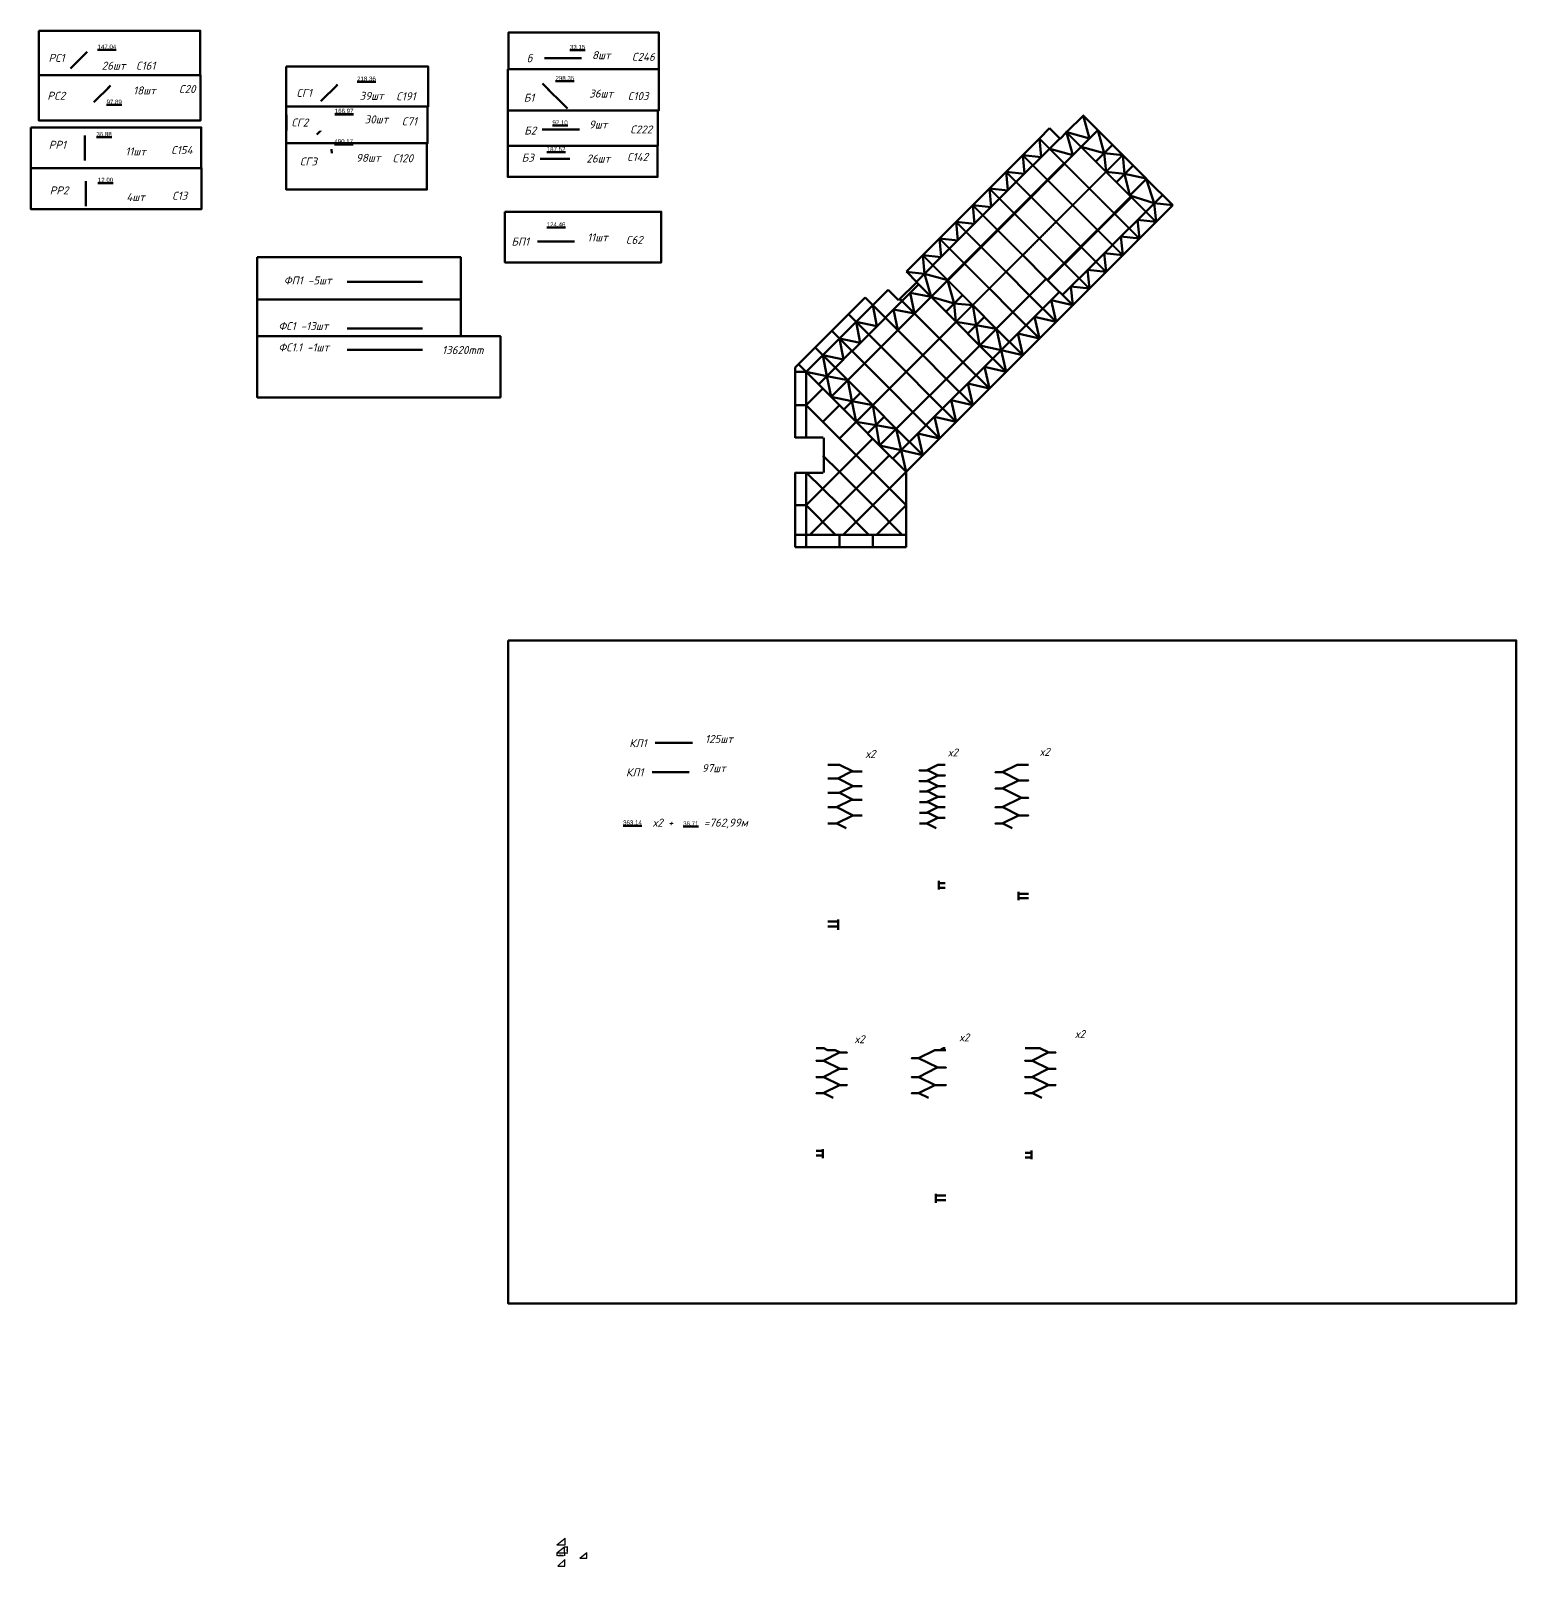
# Model space of a CAD drawing. Header units: millimetres. Extents: x -183179 to 204157, y -1110792 to 117883.
# Drawn here: x -158916 to 197437, y -1110792 to -742421 of the extents above; entities that cross this region are included whole.
import ezdxf
from ezdxf.enums import TextEntityAlignment as Align

# ---------------------------------------------------------------- set-up
doc = ezdxf.new("R2010")
doc.units = ezdxf.units.MM
doc.linetypes.add('JIS_08_11', pattern=[12.8, 11, -0.6, 0.6, -0.6])
for name, color, linetype, lineweight in [('#Dimensions', 7, 'Continuous', 9), ('P', 7, 'Continuous', 50), ('Б', 7, 'Continuous', 50), ('ЛК', 1, 'Continuous', 50), ('Ф', 7, 'JIS_08_11', 140)]:
    doc.layers.add(name, color=color, linetype=linetype, lineweight=lineweight)
doc.layers.add('К', color=7, linetype='Continuous')
doc.styles.get("Standard").update_dxf_attribs({"font": 'arial.ttf'})
doc.styles.add('STEP PR', font='isocpeui.ttf')
doc.dimstyles.new('ISO-25', dxfattribs={"dimtxt": 2.5, "dimasz": 2.5, "dimexe": 1.25, "dimexo": 0.625, "dimtad": 1, "dimtxsty": 'Standard', "dimcen": 2.5, "dimadec": 0, "dimazin": 0, "dimtfac": 1, "dimtmove": 0, "dimatfit": 3, "dimfxl": 1, "dimarcsym": 0})

# ---------------------------------------------------------------- blocks, each defined once
blk = doc.blocks.new('*D3')
at = {"color": 0, "lineweight": -2, "transparency": 16777216}
for p, q in [((-32700, -1107617), (-32700, -1108310)), ((-32450, -1108185), (-31150, -1108185)), ((-30900, -1107617), (-30900, -1108310))]:
    blk.add_line(p, q, dxfattribs=at)
at = {"color": 0, "transparency": 16777216}
for points in [[(-32450, -1108143), (-32450, -1108227), (-32700, -1108185)], [(-31150, -1108143), (-31150, -1108227), (-30900, -1108185)]]:
    blk.add_solid(points, dxfattribs=at)
at = {"layer": 'Defpoints', "color": 0, "transparency": 16777216}
for p in [(-32700, -1107554), (-30900, -1107554), (-30900, -1108185)]:
    blk.add_point(p, dxfattribs=at)
at = {"color": 0, "transparency": 16777216, "insert": (-31800, -1107995), "char_height": 250, "attachment_point": 5}
blk.add_mtext('1800', dxfattribs=at)
blk = doc.blocks.new('*D4')
at = {"color": 0, "lineweight": -2, "transparency": 16777216}
for p, q in [((-30837, -1106154), (-30101, -1106154)), ((-30837, -1107554), (-30101, -1107554)), ((-30226, -1106404), (-30226, -1107304))]:
    blk.add_line(p, q, dxfattribs=at)
at = {"color": 0, "transparency": 16777216}
for points in [[(-30268, -1106404), (-30185, -1106404), (-30226, -1106154)], [(-30268, -1107304), (-30185, -1107304), (-30226, -1107554)]]:
    blk.add_solid(points, dxfattribs=at)
at = {"layer": 'Defpoints', "color": 0, "transparency": 16777216}
for p in [(-30900, -1106154), (-30900, -1107554), (-30226, -1107554)]:
    blk.add_point(p, dxfattribs=at)
at = {"color": 0, "transparency": 16777216, "insert": (-30417, -1106854), "char_height": 250, "attachment_point": 5, "rotation": 90}
blk.add_mtext('1400', dxfattribs=at)

msp = doc.modelspace()

# ---------------------------------------------------------------- linework, layer by layer
for points in [[(-32675.444, -1105655.227), (-30737.444, -1105655.227), (-30737.444, -1104055.227)], [(-32675.444, -1105655.227), (-30737.444, -1104055.227)], [(-32699.671, -1107554.435), (-30899.671, -1107554.435), (-30899.671, -1106154.435)], [(-32699.671, -1107554.435), (-30899.671, -1106154.435)], [(-27158.23, -1108860.743), (-25488.23, -1108860.743), (-25488.23, -1107460.743)], [(-27158.23, -1108860.743), (-25488.23, -1107460.743)], [(-32503.272, -1110791.758), (-30826.272, -1110791.758), (-30826.272, -1109141.758)], [(-32503.272, -1110791.758), (-30826.272, -1109141.758)]]:
    msp.add_lwpolyline(points)
at = {"layer": 'P', "color": 71}
for points in [[(-90270.013, -767311.833), (-86275.528, -763316.012)], [(83051.1, -768274.807), (85499.78, -765830.31)], [(79051.929, -772273.924), (83052.059, -768273.848)], [(75053.044, -776272.755), (79053.174, -772272.679)], [(71057.464, -780273.025), (75057.594, -776272.949)], [(67057.545, -784272.89), (71057.675, -780272.814)], [(63056.362, -788269.572), (67056.492, -784269.496)], [(111049.492, -788275.536), (115049.622, -784275.46)], [(59057.518, -792268.362), (63057.648, -788268.286)], [(107046.448, -792270.673), (111046.578, -788270.597)], [(55059.458, -796266.179), (59059.588, -792266.103)], [(103046.529, -796270.538), (107046.659, -792270.462)], [(55057.864, -796268.124), (51133.458, -800192.603)], [(99046.61, -800270.823), (103046.74, -796270.747)], [(95058.01, -804257.461), (99058.14, -800257.385)], [(43051.197, -808262.837), (46745.335, -804574.783)], [(91058.091, -808257.326), (95058.221, -804257.249)], [(39051.067, -812262.913), (43051.197, -808262.837)], [(87058.172, -812257.61), (91058.302, -808257.534)], [(35068.536, -816257.264), (39068.666, -812257.188)], [(83058.084, -816257.305), (87058.214, -812257.229)], [(31068.617, -820257.129), (35068.747, -816257.053)], [(79058.165, -820257.17), (83058.295, -816257.094)], [(27068.698, -824257.413), (31068.828, -820257.337)], [(75058.247, -824257.455), (79058.377, -820257.379)], [(71054.123, -828254.187), (75054.253, -824254.111)], [(67054.204, -832254.052), (71054.334, -828253.976)], [(63054.285, -836254.337), (67054.415, -832254.261)], [(59059.87, -840255.069), (63060, -836254.993)], [(55059.951, -844254.934), (59060.081, -840254.858)], [(51060.032, -848255.219), (55060.162, -844255.143)]]:
    msp.add_lwpolyline(points, dxfattribs=at)
at = {"layer": 'P', "color": 246}
for points in [[(85500.101, -765827.367), (88010.16, -768337.766)], [(89558.858, -766789.336), (93665.399, -762682.365)], [(89553.419, -766777.561), (88013.334, -768334.557)], [(53642.922, -802705.058), (49255.249, -807085.506)], [(51133.458, -800192.603), (53641.618, -802704.9)], [(46745.335, -804574.783), (49255.394, -807085.182)], [(31318.267, -844304.314), (31318.267, -848404.314)]]:
    msp.add_lwpolyline(points, dxfattribs=at)
at = {"layer": 'P', "color": 120}
for points in [[(93559.804, -762787.963), (95048.776, -768279.69)], [(83051.1, -768274.807), (83494.307, -772712.731)], [(89505.961, -766841.922), (91052.813, -772276.05)], [(89618.239, -766729.642), (95051.254, -768280.398)], [(97041.005, -766276.58), (98580.944, -771806.154)], [(-86790.942, -770846.608), (-86418.286, -775200.69)], [(79049.655, -772288.791), (83488.943, -772718.111)], [(79050.97, -772274.883), (79494.177, -776712.807)], [(91053.891, -772279.837), (85507.54, -770725.62)], [(93052.978, -770280.489), (98586.113, -771807.58)], [(98580.944, -771806.154), (99046.828, -776271.918)], [(98586.113, -771807.58), (103046.706, -772274.848)], [(103049.167, -772277.347), (103496.013, -776755.106)], [(75049.525, -776288.867), (79488.813, -776718.187)], [(75056.635, -776273.908), (75499.841, -780711.832)], [(99047.08, -776274.331), (103471.729, -776748.652)], [(103493.63, -776751), (108685.306, -777912.424)], [(103496.013, -776755.106), (104698.019, -781927.27)], [(71055.189, -780287.893), (75494.478, -780717.212)], [(71056.505, -780273.984), (71499.711, -784711.908)], [(110601.983, -783827.929), (108686.696, -777920.664)], [(67055.059, -784287.969), (71494.348, -784717.288)], [(67056.797, -784273.638), (67500.003, -788711.561)], [(110601.983, -783827.929), (104699.06, -781931.748)], [(110603.292, -783828.912), (115041.011, -784274.17)], [(111044.535, -788272.422), (110603.328, -783829.274)], [(63055.351, -788287.622), (67494.64, -788716.941)], [(63056.797, -788271.401), (63500.003, -792709.324)], [(106604.157, -787827.567), (111041.876, -788272.825)], [(107045.4, -792271.076), (106604.193, -787827.929)], [(102602.973, -791826.487), (107040.691, -792271.745)], [(103044.216, -796269.997), (102603.009, -791826.849)], [(59055.351, -792285.385), (63494.64, -792714.704)], [(59058.629, -792267.062), (59501.836, -796704.986)], [(55057.184, -796281.047), (59496.473, -796710.366)], [(55058.711, -796266.927), (55501.917, -800704.851)], [(98604.103, -795825.411), (103041.822, -796270.669)], [(99045.346, -800268.92), (98604.139, -795825.773)], [(51057.265, -800280.911), (55496.554, -800710.231)], [(55502.533, -800708.4), (57060.734, -806264.019)], [(55502.56, -800708.373), (61052.795, -802285.647)], [(62610.977, -807822.34), (61038.035, -802270.876)], [(94606.367, -799823.147), (99044.086, -800268.405)], [(95047.61, -804266.657), (94606.403, -799823.509)], [(53055.593, -810265.192), (52059.108, -805263.491)], [(57064.227, -806244.15), (52059.47, -805263.127)], [(62610.95, -807822.367), (57056.548, -806259.83)], [(90609.8, -803822.404), (95047.518, -804267.663)], [(91051.043, -808265.914), (90609.836, -803822.766)], [(43084.162, -808255.909), (44058.29, -813262.013)], [(49058.266, -814265.237), (48061.78, -809263.536)], [(53066.9, -810244.195), (48062.143, -809263.172)], [(63034.97, -812267.967), (62609.115, -807828.344)], [(67052.076, -808269.655), (62614.499, -807822.985)], [(67051.079, -808256.755), (67875.814, -813076.704)], [(85880.815, -807090.099), (87053.621, -812258.709)], [(85881.382, -807092.598), (91049.902, -808265.796)], [(39058.687, -812255.051), (44058.29, -813262.013)], [(39089.678, -812254.838), (40063.806, -817260.942)], [(63051.109, -812257.274), (67871.52, -813079.307)], [(67875.814, -813076.704), (68700.548, -817896.654)], [(67876.401, -813080.14), (72695.516, -813909.737)], [(72720.179, -813920.672), (73885.532, -819085.841)], [(81877.064, -811086.375), (83049.87, -816254.985)], [(81877.631, -811088.874), (87046.151, -812262.072)], [(35064.204, -816253.979), (40063.806, -817260.942)], [(35094.285, -816255.004), (36068.414, -821261.107)], [(77872.459, -815077.301), (79045.265, -820245.911)], [(77873.026, -815079.8), (83041.546, -816252.998)], [(31068.811, -820254.145), (36068.414, -821261.107)], [(31068.828, -820257.337), (32064.967, -825254.01)], [(68715.803, -817905.969), (73882.684, -819086.37)], [(73885.532, -819085.841), (75058.338, -824254.451)], [(73886.099, -819088.34), (79054.619, -820261.538)], [(27068.698, -824261.187), (32064.95, -825259.434)], [(69885.248, -823085.693), (71058.055, -828254.302)], [(69885.815, -823088.191), (75054.336, -824261.39)], [(32066.175, -825260.66), (37061.791, -826262.084)], [(32066.175, -825260.66), (33062.314, -830257.332)], [(37063.902, -826250.581), (38060.041, -831247.253)], [(65885.221, -827085.693), (67058.028, -832254.302)], [(65885.788, -827088.191), (71054.309, -828261.39)], [(33063.772, -830254.43), (38060.024, -831252.678)], [(38061.249, -831253.903), (43056.865, -832255.327)], [(38061.249, -831253.903), (39057.388, -836250.575)], [(43064.58, -832256.837), (43889.315, -837076.787)], [(61887.553, -831083.388), (63060.359, -836251.998)], [(61888.12, -831085.887), (67056.64, -832259.085)], [(57889.547, -835081.152), (59062.353, -840249.761)], [(57890.114, -835083.65), (63058.635, -836256.848)], [(39064.61, -836257.356), (43885.021, -837079.39)], [(43889.315, -837076.787), (44714.049, -841896.736)], [(43889.903, -837080.222), (48709.017, -837909.819)], [(48718.425, -837911.439), (49883.777, -843076.609)], [(53889.669, -839080.949), (55062.475, -844249.559)], [(53890.236, -839083.448), (59058.756, -840256.646)], [(44714.049, -841896.736), (49880.929, -843077.137)], [(49885.303, -843078.136), (51058.109, -848246.746)], [(49885.87, -843080.635), (55054.391, -844253.833)]]:
    msp.add_lwpolyline(points, dxfattribs=at)
at = {"layer": 'P', "color": 191}
for points in [[(85490.137, -770718.317), (87938.817, -768273.82)], [(93042.363, -770275.744), (97041.005, -766276.58)], [(96639.22, -773717.778), (100637.863, -769718.614)], [(81521.642, -774701.884), (85520.285, -770702.719)], [(89076.38, -774257.606), (93075.022, -770258.441)], [(77505.164, -778708.599), (81503.806, -774709.434)], [(101506.085, -778738.804), (105504.727, -774739.64)], [(73500.059, -782708.19), (77498.701, -778709.025)], [(69475.8, -786704.661), (73474.442, -782705.497)], [(108600.328, -785841.367), (112598.97, -781842.202)], [(65479.849, -790701.318), (69478.491, -786702.154)], [(104601.174, -789850.476), (108599.816, -785851.311)], [(61474.589, -794700.684), (65473.231, -790701.519)], [(100615.86, -793822.974), (104614.502, -789823.81)], [(57476.048, -798690.034), (61474.69, -794690.869)], [(96647.066, -797794.247), (100645.709, -793795.082)], [(53618.808, -802547.025), (57617.45, -798547.861)], [(92727.555, -801729.338), (96726.197, -797730.174)], [(88598.306, -805815.337), (92596.948, -801816.172)], [(50061.669, -807278.121), (54060.311, -803278.957)], [(60703.787, -809781.493), (64702.429, -805782.328)], [(83865.048, -809068.119), (87863.69, -805068.955)], [(46057.9, -811307.181), (50056.542, -807308.017)], [(79846.075, -813071.704), (83844.717, -809072.54)], [(42098.114, -815284.133), (46096.757, -811284.969)], [(65902.149, -815076.604), (69900.791, -811077.44)], [(75872.43, -817072.218), (79871.072, -813073.054)], [(38094.325, -819262.659), (42092.968, -815263.494)], [(71903.375, -821062.884), (75902.017, -817063.72)], [(34078.078, -823254.14), (38076.72, -819254.975)], [(67883.99, -825062.563), (71882.632, -821063.399)], [(30066.325, -827260.771), (34064.967, -823261.606)], [(63860.566, -829063.025), (67859.208, -825063.86)], [(36097.105, -833285.75), (40095.747, -829286.586)], [(59836.446, -833061.967), (63835.088, -829062.802)], [(41828.702, -839021.507), (45827.344, -835022.342)], [(55840.603, -837034.144), (59839.245, -833034.979)], [(51846.959, -841071.801), (55845.601, -837072.637)], [(47856.717, -845074.923), (51855.359, -841075.759)]]:
    msp.add_lwpolyline(points, dxfattribs=at)
at = {"layer": 'P', "color": 161}
for points in [[(84994.75, -778215.741), (88993.392, -774216.577)], [(85100.874, -778320.753), (89099.516, -774321.589)], [(80986.911, -782207.901), (84985.553, -778208.736)], [(81093.036, -782312.913), (85091.678, -778313.748)], [(104697.164, -781923.589), (108695.806, -777924.425)], [(76992.823, -786213.229), (80991.465, -782214.064)], [(77098.947, -786318.241), (81097.589, -782319.076)], [(101096.61, -786128.937), (105095.252, -782129.773)], [(101202.735, -786233.949), (105201.377, -782234.785)], [(72991.423, -790207.903), (76990.065, -786208.739)], [(73097.548, -790312.915), (77096.19, -786313.751)], [(97052.817, -790166.411), (101051.459, -786167.246)], [(97158.941, -790271.423), (101157.584, -786272.258)], [(68981.22, -794220.269), (72979.862, -790221.104)], [(69087.345, -794325.281), (73085.987, -790326.117)], [(93013.655, -794191.754), (97012.297, -790192.59)], [(93119.78, -794296.766), (97118.422, -790297.602)], [(64996.936, -798209.073), (68995.578, -794209.908)], [(65103.061, -798314.085), (69101.703, -794314.92)], [(89011.629, -798205.99), (93010.271, -794206.825)], [(89117.754, -798311.002), (93116.396, -794311.837)], [(60995.984, -802206.406), (64994.626, -798207.241)], [(61102.108, -802311.418), (65100.75, -798312.253)], [(84958.851, -802175.422), (88957.493, -798176.258)], [(85064.975, -802280.434), (89063.617, -798281.27)], [(57057.006, -806263.559), (61055.648, -802264.394)]]:
    msp.add_lwpolyline(points, dxfattribs=at)
at = {"layer": 'P', "color": 154}
for points in [[(43066.56, -808268.11), (41228.095, -806429.62)], [(39062.858, -812259.186), (37224.393, -810420.696)], [(35068.374, -816258.114), (33229.909, -814419.624)], [(31077.576, -820259.205), (29239.11, -818420.715)], [(27068.698, -824257.074), (24468.698, -824257.074)], [(27068.807, -824261.209), (25230.342, -822422.719)], [(27073.17, -832257.074), (24473.17, -832257.074)], [(31207.577, -840005.511), (24467.577, -840005.511)], [(31208.698, -848504.217), (24468.698, -848504.217)], [(27073.17, -856248.126), (24473.17, -856248.126)], [(27068.698, -863349.786), (24468.698, -863349.786)]]:
    msp.add_lwpolyline(points, dxfattribs=at)
at = {"layer": 'P', "color": 20}
for points in [[(27064.175, -832261.602), (31057.093, -828264.214)], [(31061.912, -836259.365), (35054.829, -832261.977)], [(35059.648, -840257.128), (39052.565, -836259.74)], [(39071.095, -844254.864), (43064.012, -840257.476)], [(35069.16, -848253.118), (39062.077, -844255.73)], [(43071.08, -848257.128), (47063.997, -844259.74)], [(31070.906, -852250.39), (35063.823, -848253.002)], [(39069.146, -852255.382), (43062.063, -848257.994)], [(47062.178, -852255.382), (51055.096, -848257.994)], [(27073.17, -856248.126), (31066.087, -852250.738)], [(35070.891, -856252.654), (39063.808, -852255.266)], [(43063.924, -856252.654), (47056.841, -852255.266)], [(31073.155, -860250.39), (35066.072, -856253.002)], [(39066.188, -860250.39), (43059.105, -856253.002)], [(47057.815, -860253.359), (51050.732, -856255.971)], [(27967.739, -863349.786), (31064.516, -860252.309)], [(35966.93, -863349.786), (39063.708, -860252.309)], [(43962.402, -863345.312), (47059.18, -860247.835)]]:
    msp.add_lwpolyline(points, dxfattribs=at)
at = {"layer": 'P', "color": 13}
for points in [[(27068.698, -863348.126), (27068.698, -866348.126)], [(35064.17, -863345.312), (35064.17, -866345.312)], [(43068.698, -863349.786), (43068.698, -866349.786)], [(51064.548, -863345.312), (51064.548, -866345.312)]]:
    msp.add_lwpolyline(points, dxfattribs=at)
at = {"layer": 'Б', "color": 142}
for points in [[(93559.804, -762787.963), (97049.378, -766277.534)], [(97049.378, -766277.534), (103049.152, -772277.362)], [(103049.167, -772277.347), (108698.95, -777927.13)], [(108692.905, -777921.085), (115022.553, -784291.01)], [(37224.854, -810426.597), (41224.984, -806426.521)], [(33231.852, -814419.707), (37231.982, -810419.631)], [(29231.722, -818419.784), (33231.852, -814419.707)], [(25231.592, -822419.86), (29231.722, -818419.784)], [(24467.577, -824257.074), (24467.577, -823187.074)], [(24467.577, -832257.074), (24467.577, -824257.074)], [(24469.326, -823185.102), (25225.251, -822427.819)], [(27082.066, -832257.074), (27082.066, -824257.074)], [(24467.577, -840097.074), (24467.577, -832257.074)], [(27068.698, -840097.074), (27068.698, -832257.074)], [(24467.577, -856243.652), (24467.577, -848403.652)], [(27068.698, -856243.652), (27068.698, -848403.652)], [(51060.074, -848254.838), (51060.074, -858354.838)], [(24467.577, -856248.126), (24467.577, -866348.126)], [(27068.698, -856248.126), (27068.698, -863348.126)], [(51054.827, -856247.408), (51054.827, -863347.408)], [(27068.698, -863349.786), (35068.698, -863349.786)], [(35068.698, -863349.786), (43068.698, -863349.786)], [(43064.548, -863345.312), (51064.548, -863345.312)], [(24468.698, -866345.905), (35068.698, -866345.905)], [(35068.698, -866345.905), (43068.698, -866345.905)], [(43064.548, -866341.431), (51064.548, -866341.431)]]:
    msp.add_lwpolyline(points, dxfattribs=at)
at = {"layer": 'Б', "color": 103}
for points in [[(79054.471, -796267.008), (84702.744, -801918.301)], [(53569.425, -802779.068), (57057.006, -806263.559)], [(75056.22, -800266.642), (80704.493, -805917.936)], [(84705.37, -801920.928), (91063.11, -808262.815)], [(57058.482, -806264.78), (63055.63, -812267.232)], [(71056.22, -804266.642), (76704.493, -809917.936)], [(80707.119, -805920.563), (87064.859, -812262.45)], [(43061.062, -808262.729), (49058.211, -814265.182)], [(49571.113, -806776.316), (53058.695, -810260.807)], [(53060.576, -810262.686), (59057.724, -816265.139)], [(67056.014, -808265.478), (72704.287, -813916.771)], [(76707.119, -809920.563), (83064.859, -816262.45)], [(39060.873, -812262.702), (45058.022, -818265.155)], [(63055.63, -812267.232), (68703.903, -817918.526)], [(72706.913, -813919.398), (79064.653, -820261.285)], [(35065.536, -816262.756), (41062.684, -822265.208)], [(49058.211, -814265.182), (55055.359, -820267.634)], [(59057.724, -816265.139), (64705.997, -821916.432)], [(31065.347, -820260.492), (37062.496, -826262.945)], [(45058.022, -818265.155), (51055.17, -824267.607)], [(55055.359, -820267.634), (60703.632, -825918.927)], [(68706.528, -817921.153), (75064.269, -824263.04)], [(27067.611, -824260.099), (33064.76, -830262.551)], [(41062.684, -822265.208), (47059.833, -828267.661)], [(51055.17, -824267.607), (56703.443, -829918.9)], [(64708.622, -821919.059), (71066.363, -828260.946)], [(37062.496, -826262.945), (43059.644, -832265.397)], [(47059.833, -828267.661), (52708.106, -833918.954)], [(60706.257, -825921.554), (67063.998, -832263.441)], [(33064.76, -830262.551), (39061.908, -836265.004)], [(43059.644, -832265.397), (48707.917, -837916.69)], [(56706.069, -829921.527), (63063.809, -836263.414)], [(52710.731, -833921.581), (59068.472, -840263.468)], [(39061.908, -836265.004), (44710.181, -841916.297)], [(48710.542, -837919.317), (55068.283, -844261.204)], [(44712.806, -841918.924), (51070.547, -848260.811)]]:
    msp.add_lwpolyline(points, dxfattribs=at)
at = {"layer": 'Б', "color": 62}
for points in [[(76733.003, -809897.253), (84733.848, -801896.272)], [(49073.063, -814249.782), (57073.909, -806248.801)], [(68723.257, -817899.919), (76724.102, -809898.938)], [(55065.521, -820258.484), (63066.367, -812257.503)], [(41071.035, -822249.567), (49071.881, -814248.586)], [(47063.493, -828258.27), (55064.339, -820257.288)], [(60722.418, -825900.894), (68723.263, -817899.913)], [(33061.289, -830252.233), (41062.135, -822251.252)], [(39053.747, -836260.935), (47054.593, -828259.954)], [(52720.39, -833900.679), (60721.235, -825899.698)], [(44710.644, -841903.345), (52711.489, -833902.364)]]:
    msp.add_lwpolyline(points, dxfattribs=at)
at = {"layer": 'Б', "color": 222}
for points in [[(27068.698, -832257.074), (35058.978, -840247.408)], [(35064.17, -840252.6), (43054.45, -848242.934)], [(31116.294, -844304.239), (35061.708, -848250.137)], [(27068.698, -848400.94), (35062.071, -856246.065)], [(35064.17, -848252.6), (43056.9, -856240.483)], [(43064.548, -848252.6), (51054.827, -856242.934)], [(27068.698, -856243.652), (34166.029, -863345.025)], [(35064.17, -856248.126), (42161.528, -863349.472)], [(43064.548, -856248.126), (50161.312, -863350.065)]]:
    msp.add_lwpolyline(points, dxfattribs=at)
at = {"layer": 'Б', "color": 246}
msp.add_lwpolyline([(31318.267, -840104.314), (31318.267, -844304.314)], dxfattribs=at)
at = {"layer": 'ЛК'}
for points in [[(40532.725, -920165.705), (38391.237, -920165.705), (35090.788, -918516.141), (32263.469, -918516.141)], [(32263.469, -921816.398), (34673.551, -921816.398), (37974.013, -920165.705), (40502.583, -920165.705)], [(54281.467, -924966.857), (55943.894, -924966.857), (58644.008, -923616.838), (60421.919, -923616.838), (58760.571, -923616.838), (56361.131, -922416.54), (54281.467, -922416.54), (55943.894, -922416.54), (58644.008, -921066.483), (60421.919, -921066.483), (58760.571, -921066.483), (56361.131, -919866.198), (54281.467, -919866.198), (55943.894, -919866.198), (58644.008, -918516.141), (60421.919, -918516.141)], [(76510.267, -933740.078), (74260.497, -932615.739), (72482.586, -932615.739), (74142.856, -932615.739), (78043.229, -930666.618), (80422.386, -930666.618), (78160.896, -930666.618), (74260.497, -928716.405), (72482.586, -928716.405), (74142.856, -928716.405), (78643.397, -926466.686), (80422.386, -926466.686), (78761.038, -926466.686), (74260.497, -924215.902), (72482.586, -924215.902), (74142.856, -924215.902), (78043.229, -922266.742), (80422.386, -922266.742), (78160.896, -922266.742), (74260.497, -920316.568), (72482.586, -920316.568), (74142.856, -920316.568), (77743.723, -918516.141), (80422.386, -918516.141)], [(40502.583, -923616.838), (38391.237, -923616.838), (34791.192, -921816.398), (32263.469, -921816.398)], [(32263.469, -925266.389), (34974.302, -925266.389), (38273.314, -923616.838), (40502.583, -923616.838)], [(40502.583, -926915.991), (38391.237, -926915.991), (35090.788, -925266.389), (32263.469, -925266.389)], [(32263.469, -928716.405), (34373.955, -928716.405), (37974.013, -926915.991), (40502.583, -926915.991)], [(60421.919, -926167.141), (58760.571, -926167.141), (56361.131, -924966.857), (54281.467, -924966.857)], [(54281.467, -927517.199), (55943.894, -927517.199), (58644.008, -926167.141), (60421.919, -926167.141)], [(60421.919, -928716.405), (58760.571, -928716.405), (56361.131, -927517.199), (54281.467, -927517.199)], [(40502.583, -930666.618), (38391.237, -930666.618), (34490.722, -928716.405), (32263.469, -928716.405)], [(32263.469, -932615.739), (34373.955, -932615.739), (38273.314, -930666.618), (40502.583, -930666.618)], [(54281.467, -930065.397), (55943.894, -930065.397), (58644.008, -928716.405), (60421.919, -928716.405)], [(60421.919, -931265.682), (58760.571, -931265.682), (56361.131, -930065.397), (54281.467, -930065.397)], [(54281.467, -932615.739), (55943.894, -932615.739), (58644.008, -931265.682), (60421.919, -931265.682)], [(36711.403, -933740.078), (34490.722, -932615.739), (32263.469, -932615.739)], [(58310.239, -933737.947), (56060.52, -932615.739), (54281.467, -932615.739)], [(58902.859, -948460.114), (58902.859, -946339.834)], [(60421.919, -946941.055), (58902.859, -946941.055)], [(60421.919, -948040.746), (58902.859, -948040.746)], [(78002.587, -949020.692), (78002.587, -950991.188)], [(80422.386, -949440.009), (78002.587, -949440.009)], [(80422.386, -950539.778), (78002.587, -950539.778)], [(32263.469, -956141.064), (34732.666, -956141.064)], [(32293.482, -957341.349), (34732.666, -957341.349)], [(34732.666, -955621.155), (34732.666, -958139.416)], [(33562.121, -998446.001), (31313.365, -997321.623), (29533.416, -997321.623), (31195.72, -997321.623), (35096.369, -995372.435), (36874.585, -995372.435), (35213.141, -995372.435), (31313.365, -993422.155), (29533.416, -993422.155), (31195.72, -993422.155), (35096.369, -991471.901), (36874.585, -991471.901), (35213.141, -991471.901), (31313.365, -989522.739), (29533.416, -989522.739), (31195.72, -989522.739), (35096.369, -987571.368), (36874.585, -987571.368), (35213.141, -987571.368), (34013.855, -986972.27), (32213.045, -986972.27), (31313.365, -986521.911), (29533.416, -986521.911)], [(56402.696, -998446.001), (54153.914, -997321.623), (52373.734, -997321.623), (54036.218, -997321.623), (57936.751, -995372.435), (60615.571, -995372.435), (58053.369, -995372.435), (54153.914, -993422.155), (52373.734, -993422.155), (54036.218, -993422.155), (58535.836, -991172.359), (60615.571, -991172.359), (58653.532, -991172.359), (54036.218, -988921.497), (52373.734, -988921.497), (54036.218, -988921.497), (57936.751, -986972.27), (60615.571, -986972.27)], [(60425.136, -986521.911), (60035.717, -986521.911), (59411.618, -986850.653)], [(83603.6, -998446.001), (81383.728, -997321.623), (79604.678, -997321.623), (81267.162, -997321.623), (85166.566, -995372.435), (86945.667, -995372.435), (85284.262, -995372.435), (81383.728, -993422.155), (79604.678, -993422.155), (81267.162, -993422.155), (85166.566, -991471.901), (86945.667, -991471.901), (85284.262, -991471.901), (81383.728, -989522.739), (79604.678, -989522.739), (81267.162, -989522.739), (85166.566, -987571.368), (86945.667, -987571.368), (85284.262, -987571.368), (83184.218, -986521.911), (79604.678, -986521.911)], [(29533.416, -1011146.735), (31054.608, -1011146.735)], [(29533.416, -1012246.516), (31054.608, -1012246.516)], [(31054.608, -1010697.441), (31054.608, -1012847.757)], [(79604.678, -1011647.431), (81125.921, -1011647.431)], [(79604.678, -1012747.161), (81125.921, -1012747.161)], [(81125.921, -1013166.543), (81125.921, -1011046.19)], [(58195.662, -1021446.842), (58195.662, -1023567.196)], [(60615.571, -1021866.25), (58195.662, -1021866.25)], [(60615.571, -1022966.031), (58195.662, -1022966.031)]]:
    msp.add_lwpolyline(points, dxfattribs=at)
at = {"layer": 'Ф', "color": 140}
for points in [[(83052.86, -768274.657), (95050.875, -780275.846)], [(79051.771, -772275.692), (91049.787, -784276.881)], [(75058.395, -776273.758), (87056.41, -788274.947)], [(99047.881, -776275.14), (111045.896, -788276.329)], [(71056.347, -780271.17), (83054.362, -792272.359)], [(95045.575, -780270.552), (107043.59, -792271.741)], [(67056.337, -784271.261), (79054.353, -796272.45)], [(91051.852, -784271.23), (103049.867, -796272.419)], [(63058.557, -788271.251), (75056.572, -800272.44)], [(87049.556, -788268.933), (99047.571, -800270.122)], [(59058.436, -792268.866), (71056.451, -804270.054)], [(83052.359, -792270.779), (95050.374, -804271.967)], [(55060.479, -796266.769), (67058.494, -808267.958)]]:
    msp.add_lwpolyline(points, dxfattribs=at)
at = {"layer": 'Ф', "color": 144}
msp.add_lwpolyline([(89419.65, -766645.245), (99049.612, -776276.872)], dxfattribs=at)
at = {"layer": 'Ф', "color": 200}
for points in [[(95048.862, -780270.361), (103045.059, -772271.802)], [(87048.754, -788268.124), (95044.951, -780269.565)], [(79059.942, -796272.482), (87056.139, -788273.923)], [(71058.862, -804269.285), (79055.059, -796270.727)], [(63056.134, -812267.736), (71052.33, -804269.177)]]:
    msp.add_lwpolyline(points, dxfattribs=at)

# ---------------------------------------------------------------- texts
at = {"layer": '#Dimensions', "lineweight": 13, "char_height": 1920, "width": 34536.43751, "attachment_point": 1, "style": 'STEP PR', "bg_fill": 2}
for s, insert in [('\\A1;б', (-39908.043, -748079.284)), ('\\A1;Б1 ', (-40645.488, -757531.279)), ('\\A1;Б2 ', (-40536.215, -765412.806)), ('\\A1;Б3 ', (-41149.268, -771907.963)), ('\\A1;БП1 ', (-43602.805, -792045.54)), ('\\A1;КЛ1', (-15341.161, -912377.339)), ('\\A1;КЛ1', (-16126.991, -919363.371))]:
    msp.add_mtext(s, dxfattribs=dict(at, insert=insert))
at = {"layer": 'P', "lineweight": 13, "char_height": 1920, "width": 34536.43751, "attachment_point": 1, "style": 'STEP PR', "bg_fill": 2}
for s, insert in [('\\A1;PС1 ', (-154628.523, -747983.874)), ('\\A1;PC2\\P ', (-154922.599, -757070.302)), ('\\A1;СГ1 ', (-95154.161, -756379.858)), ('\\A1;PP1 ', (-154576.315, -768826.444)), ('\\A1;PP2 ', (-154348.114, -779774.631))]:
    msp.add_mtext(s, dxfattribs=dict(at, insert=insert))
at = {"layer": 'Б', "color": 103}
msp.add_text('%%U298.35', height=1050, dxfattribs=at).set_placement((-30794.395, -754330.351), align=Align.CENTER)
at = {"layer": 'К', "color": 1, "char_height": 1920, "width": 4447.48683, "attachment_point": 1, "style": 'STEP PR', "bg_fill": 2}
for insert in [(63839.675, -982969.886), (91610.648, -982153.597)]:
    msp.add_mtext('\\A1;х2', dxfattribs=dict(at, insert=insert))
at = {"layer": 'ЛК'}
msp.add_text('%%U363.14', height=1050, dxfattribs=at).set_placement((-14577.406, -932920.268), align=Align.CENTER)
at = {"layer": 'Ф', "lineweight": 13, "char_height": 1920, "width": 34536.43751, "attachment_point": 1, "style": 'STEP PR', "bg_fill": 2}
for s, insert in [('\\A1;ФП1 -5шт', (-98224.335, -801367.8)), ('\\A1;ФС1 -13шт', (-99519.94, -812320.951)), ('\\A1;13620mm', (-60251.296, -818073.993))]:
    msp.add_mtext(s, dxfattribs=dict(at, insert=insert))

# ---------------------------------------------------------------- dimensions: what is measured, and where the dimension line sits
dim = msp.add_linear_dim(base=(-30899.671, -1108184.934), p1=(-32699.671, -1107554.435), p2=(-30899.671, -1107554.435), dimstyle='ISO-25', override={"dimscale": 100})
dim.commit()
dim.dimension.update_dxf_attribs({"geometry": '*D3', "text_midpoint": (-31799.671, -1107994.79)})
dim = msp.add_linear_dim(base=(-30226.364, -1107554.435), p1=(-30899.671, -1106154.435), p2=(-30899.671, -1107554.435), angle=90, dimstyle='ISO-25', override={"dimscale": 100})
dim.commit()
dim.dimension.update_dxf_attribs({"geometry": '*D4', "text_midpoint": (-30416.507, -1106854.435)})

# ---------------------------------------------------------------- next in the draw order: linework, layer by layer
at = {"layer": 'P', "color": 161}
msp.add_lwpolyline([(-149344.506, -751504.087), (-145341.865, -747506.121)], dxfattribs=at)
at = {"layer": 'P', "color": 20}
msp.add_lwpolyline([(-143797.693, -759555.862), (-139804.775, -755558.474)], dxfattribs=at)
at = {"layer": 'P', "color": 191}
msp.add_lwpolyline([(-89333.065, -759349.8), (-85334.423, -755350.636)], dxfattribs=at)
at = {"layer": 'P', "color": 154}
msp.add_lwpolyline([(-145960.864, -767535.893), (-145960.864, -773565.893)], dxfattribs=at)
at = {"layer": 'P', "color": 13}
msp.add_lwpolyline([(-145732.663, -778484.079), (-145732.663, -784514.079)], dxfattribs=at)
at = {"layer": 'Б', "color": 246}
msp.add_lwpolyline([(-35681.051, -748987.866), (-26781.051, -748987.866)], dxfattribs=at)
at = {"layer": 'Б', "color": 103}
msp.add_lwpolyline([(-36137.512, -755082.729), (-30140.364, -761085.181)], dxfattribs=at)
at = {"layer": 'Б', "color": 222}
msp.add_lwpolyline([(-36202.162, -766094.137), (-27302.162, -766094.137)], dxfattribs=at)
at = {"layer": 'Б', "color": 142}
msp.add_lwpolyline([(-36691.791, -773192.222), (-29591.791, -773192.222)], dxfattribs=at)
at = {"layer": 'Б', "color": 62}
msp.add_lwpolyline([(-37355.549, -792954.033), (-28455.549, -792954.033)], dxfattribs=at)
at = {"layer": 'ЛК'}
msp.add_lwpolyline([(-104583.883, -796779.583), (-55756.045, -796779.583), (-55756.045, -806937.728), (-104583.883, -806937.728)], close=True, dxfattribs=at)
for points in [[(-9093.904, -913285.832), (-193.904, -913285.832)], [(-9879.734, -920271.864), (-979.734, -920271.864)]]:
    msp.add_lwpolyline(points, dxfattribs=at)
at = {"layer": 'Ф', "color": 200}
msp.add_lwpolyline([(-83018.451, -802677.702), (-64925.053, -802677.702)], dxfattribs=at)
at = {"layer": 'Ф', "color": 140}
msp.add_lwpolyline([(-83018.451, -813842.526), (-64925.053, -813842.526)], dxfattribs=at)

# ---------------------------------------------------------------- next in the draw order: texts
at = {"layer": '#Dimensions', "color": 103, "lineweight": 13, "char_height": 1920, "width": 4447.48683, "attachment_point": 1, "style": 'STEP PR', "bg_fill": 2}
for s, insert in [('\\A1;36шт', (-24957.831, -756538.034)), ('\\A1;C103 ', (-15723.703, -757137.444))]:
    msp.add_mtext(s, dxfattribs=dict(at, insert=insert))
at = {"layer": 'P', "color": 161}
msp.add_text('%%U147.04', height=1050, dxfattribs=at).set_placement((-140641.722, -746805.065), align=Align.CENTER)
at = {"layer": 'P', "color": 154}
msp.add_text('%%U36.88', height=1050, dxfattribs=at).set_placement((-141314.679, -767753.755), align=Align.CENTER)
at = {"layer": 'P', "color": 13}
msp.add_text('%%U12.00', height=1050, dxfattribs=at).set_placement((-140970.109, -778749.454), align=Align.CENTER)
at = {"layer": 'P', "color": 161, "insert": (-133698.386, -749851.096), "char_height": 1920, "width": 4447.48683, "attachment_point": 1, "style": 'STEP PR', "bg_fill": 2}
msp.add_mtext('\\A1;C161', dxfattribs=at)
at = {"layer": 'P', "color": 20, "char_height": 1920, "width": 4447.48683, "attachment_point": 1, "style": 'STEP PR', "bg_fill": 2}
for s, insert in [('\\A1;18шт', (-134339.479, -755797.241)), ('\\A1;C20', (-123391.434, -755469.57))]:
    msp.add_mtext(s, dxfattribs=dict(at, insert=insert))
at = {"layer": 'P', "color": 191, "insert": (-71293.016, -757196.084), "char_height": 1920, "width": 4447.48683, "attachment_point": 1, "style": 'STEP PR', "bg_fill": 2}
msp.add_mtext('\\A1;C191', dxfattribs=at)
at = {"layer": 'P', "lineweight": 13, "char_height": 1920, "width": 34536.43751, "attachment_point": 1, "style": 'STEP PR', "bg_fill": 2}
for s, insert in [('\\A1;СГ2 ', (-96371.208, -763482.865)), ('\\A1;СГ3 ', (-94327.011, -772836.535))]:
    msp.add_mtext(s, dxfattribs=dict(at, insert=insert))
at = {"layer": 'P', "color": 154, "char_height": 1920, "width": 4447.48683, "attachment_point": 1, "style": 'STEP PR', "bg_fill": 2}
for s, insert in [('\\A1;11шт', (-136217.817, -770427.9)), ('\\A1;C154', (-125269.772, -770100.229))]:
    msp.add_mtext(s, dxfattribs=dict(at, insert=insert))
at = {"layer": 'P', "color": 13, "char_height": 1920, "width": 4447.48683, "attachment_point": 1, "style": 'STEP PR', "bg_fill": 2}
for s, insert in [('\\A1;4шт', (-135989.616, -781376.086)), ('\\A1;C13', (-125041.571, -781048.415))]:
    msp.add_mtext(s, dxfattribs=dict(at, insert=insert))
at = {"layer": 'Б', "color": 222}
msp.add_text('%%U92.10', height=1050, dxfattribs=at).set_placement((-31932.389, -764977.316), align=Align.CENTER)
at = {"layer": 'Б', "color": 142}
msp.add_text('%%U187.52', height=1050, dxfattribs=at).set_placement((-32889.925, -771371.457), align=Align.CENTER)
at = {"layer": 'Б', "color": 62}
msp.add_text('%%U124.46', height=1050, dxfattribs=at).set_placement((-32896.3, -789445.77), align=Align.CENTER)
at = {"layer": 'Б', "color": 246, "insert": (-14739.568, -747729.316), "char_height": 1920, "width": 4447.48683, "attachment_point": 1, "style": 'STEP PR', "bg_fill": 2}
msp.add_mtext('\\A1;C246', dxfattribs=at)
at = {"layer": 'Б', "color": 222, "insert": (-15163.02, -765158.073), "char_height": 1920, "width": 4447.48683, "attachment_point": 1, "style": 'STEP PR', "bg_fill": 2}
msp.add_mtext('\\A1;C222', dxfattribs=at)
at = {"layer": 'Б', "color": 142, "char_height": 1920, "width": 4447.48683, "attachment_point": 1, "style": 'STEP PR', "bg_fill": 2}
for s, insert in [('\\A1;26шт', (-25616.72, -772127.982)), ('\\A1;C142', (-15904.519, -771744.237))]:
    msp.add_mtext(s, dxfattribs=dict(at, insert=insert))
at = {"layer": 'Б', "color": 62, "char_height": 1920, "width": 4447.48683, "attachment_point": 1, "style": 'STEP PR', "bg_fill": 2}
for s, insert in [('\\A1;11шт', (-25422.09, -791052.295)), ('\\A1;C62 ', (-16187.963, -791651.705))]:
    msp.add_mtext(s, dxfattribs=dict(at, insert=insert))
at = {"layer": 'К', "color": 1, "char_height": 1920, "width": 4447.48683, "attachment_point": 1, "style": 'STEP PR', "bg_fill": 2}
for insert in [(83141.862, -914451.496), (41350.906, -914953.762), (61113.551, -914608.492), (38740.415, -983387.271)]:
    msp.add_mtext('\\A1;х2', dxfattribs=dict(at, insert=insert))
at = {"layer": 'ЛК', "char_height": 1920, "attachment_point": 1, "style": 'STEP PR', "bg_fill": 2}
for s, insert, width in [('\\A1;125шт', (2839.554, -911384.094), 4447.48683), ('\\A1;97шт', (2053.724, -918370.126), 4447.48683), ('\\A1;х2 +      =762,99м', (-9674.056, -931437.809), 25423.22618)]:
    msp.add_mtext(s, dxfattribs=dict(at, insert=insert, width=width))
at = {"layer": 'Ф', "lineweight": 13, "insert": (-99519.94, -817417.579), "char_height": 1920, "width": 34536.43751, "attachment_point": 1, "style": 'STEP PR', "bg_fill": 2}
msp.add_mtext('\\A1;ФС1.1 -1шт', dxfattribs=at)

# ---------------------------------------------------------------- next in the draw order: linework, layer by layer
at = {"layer": 'ЛК'}
for points in [[(-158916.115, -765619.561), (-118007.547, -765619.561), (-118007.547, -775391.85), (-158916.115, -775391.85)], [(-44495.97, -770069.836), (-8528.603, -770069.836), (-8528.603, -777502.12), (-44495.97, -777502.12)], [(-158916.115, -775391.85), (-117925.173, -775391.85), (-117925.173, -785196.865), (-158916.115, -785196.865)], [(-45178.758, -785835.723), (-7657.419, -785835.723), (-7657.419, -797993.137), (-45178.758, -797993.137)], [(-104583.883, -806937.728), (-55742.685, -806937.728), (-55742.685, -815722.764), (-104583.883, -815722.764)], [(-104583.883, -815722.764), (-46254.782, -815722.764), (-46254.782, -830378.27), (-104583.883, -830378.27)], [(-44397.364, -888703.165), (197437.342, -888703.165), (197437.342, -1047727.97), (-44397.364, -1047727.97)]]:
    msp.add_lwpolyline(points, close=True, dxfattribs=at)
at = {"layer": 'Ф', "color": 144}
msp.add_lwpolyline([(-83018.451, -818939.154), (-64925.053, -818939.154)], dxfattribs=at)

# ---------------------------------------------------------------- next in the draw order: texts
at = {"layer": 'P', "color": 20}
msp.add_text('%%U97.89', height=1050, dxfattribs=at).set_placement((-138893.213, -760022.002), align=Align.CENTER)
at = {"layer": 'P', "color": 161, "insert": (-141883.68, -749851.096), "char_height": 1920, "width": 4447.48683, "attachment_point": 1, "style": 'STEP PR', "bg_fill": 2}
msp.add_mtext('\\A1;26шт', dxfattribs=at)
at = {"layer": 'P', "color": 191, "insert": (-80024, -757086.985), "char_height": 1920, "width": 4447.48683, "attachment_point": 1, "style": 'STEP PR', "bg_fill": 2}
msp.add_mtext('\\A1;39шт', dxfattribs=at)
at = {"layer": 'P', "color": 71, "insert": (-69938.386, -763211.139), "char_height": 1920, "width": 4447.48683, "attachment_point": 1, "style": 'STEP PR', "bg_fill": 2}
msp.add_mtext('\\A1;C71', dxfattribs=at)
at = {"layer": 'P', "color": 120, "insert": (-72156.083, -772063.293), "char_height": 1920, "width": 4447.48683, "attachment_point": 1, "style": 'STEP PR', "bg_fill": 2}
msp.add_mtext('\\A1;C120', dxfattribs=at)
at = {"layer": 'Б', "color": 246, "insert": (-24264.244, -747331.085), "char_height": 1920, "width": 4447.48683, "attachment_point": 1, "style": 'STEP PR', "bg_fill": 2}
msp.add_mtext('\\A1;8шт', dxfattribs=at)
at = {"layer": 'Б', "color": 222, "insert": (-25006.526, -763965.336), "char_height": 1920, "width": 4447.48683, "attachment_point": 1, "style": 'STEP PR', "bg_fill": 2}
msp.add_mtext('\\A1;9шт', dxfattribs=at)
at = {"layer": 'ЛК'}
msp.add_text('%%U36.71', height=1050, dxfattribs=at).set_placement((-584.917, -933137.107), align=Align.CENTER)

# ---------------------------------------------------------------- next in the draw order: linework, layer by layer
for points in [[(-156949.162, -742421.178), (-118267.869, -742421.178), (-118267.869, -753067.874), (-156949.162, -753067.874)], [(-8237.675, -751677.743), (-44320.636, -751677.743), (-44320.636, -742878.515), (-8237.675, -742878.515)], [(-156949.162, -753067.874), (-118223.769, -753067.874), (-118223.769, -763999.993), (-156949.162, -763999.993)], [(-44495.97, -751677.743), (-8237.675, -751677.743), (-8237.675, -761542.687), (-44495.97, -761542.687)], [(-44495.97, -761542.687), (-8495.754, -761542.687), (-8495.754, -770069.836), (-44495.97, -770069.836)]]:
    msp.add_lwpolyline(points, close=True, dxfattribs=at)

# ---------------------------------------------------------------- next in the draw order: texts
at = {"layer": 'P', "color": 191}
msp.add_text('%%U218.36', height=1050, dxfattribs=at).set_placement((-78373.24, -754474.474), align=Align.CENTER)
at = {"layer": 'P', "color": 71, "insert": (-78822.545, -762737.483), "char_height": 1920, "width": 4447.48683, "attachment_point": 1, "style": 'STEP PR', "bg_fill": 2}
msp.add_mtext('\\A1;30шт', dxfattribs=at)
at = {"layer": 'P', "color": 120, "insert": (-80887.066, -771954.194), "char_height": 1920, "width": 4447.48683, "attachment_point": 1, "style": 'STEP PR', "bg_fill": 2}
msp.add_mtext('\\A1;98шт', dxfattribs=at)
at = {"layer": 'Б', "color": 246}
msp.add_text('%%U33.15', height=1050, dxfattribs=at).set_placement((-27722.693, -746871.231), align=Align.CENTER)

# ---------------------------------------------------------------- next in the draw order: linework, layer by layer
at = {"layer": 'ЛК'}
for points in [[(-97634.462, -751028.046), (-63559.015, -751028.046), (-63559.015, -760614.969), (-97634.462, -760614.969)], [(-97634.462, -760614.969), (-63718.788, -760614.969), (-63718.788, -769428.606), (-97634.462, -769428.606)], [(-97634.462, -769428.606), (-63878.737, -769428.606), (-63878.737, -780518.198), (-97634.462, -780518.198)]]:
    msp.add_lwpolyline(points, close=True, dxfattribs=at)

# ---------------------------------------------------------------- next in the draw order: texts
at = {"layer": 'P', "color": 71}
msp.add_text('%%U166.97', height=1050, dxfattribs=at).set_placement((-83734.17, -762192.689), align=Align.CENTER)
at = {"layer": 'P', "color": 120}
msp.add_text('%%U490.17', height=1050, dxfattribs=at).set_placement((-83830.937, -769490.326), align=Align.CENTER)

doc.saveas('drawing.dxf')
